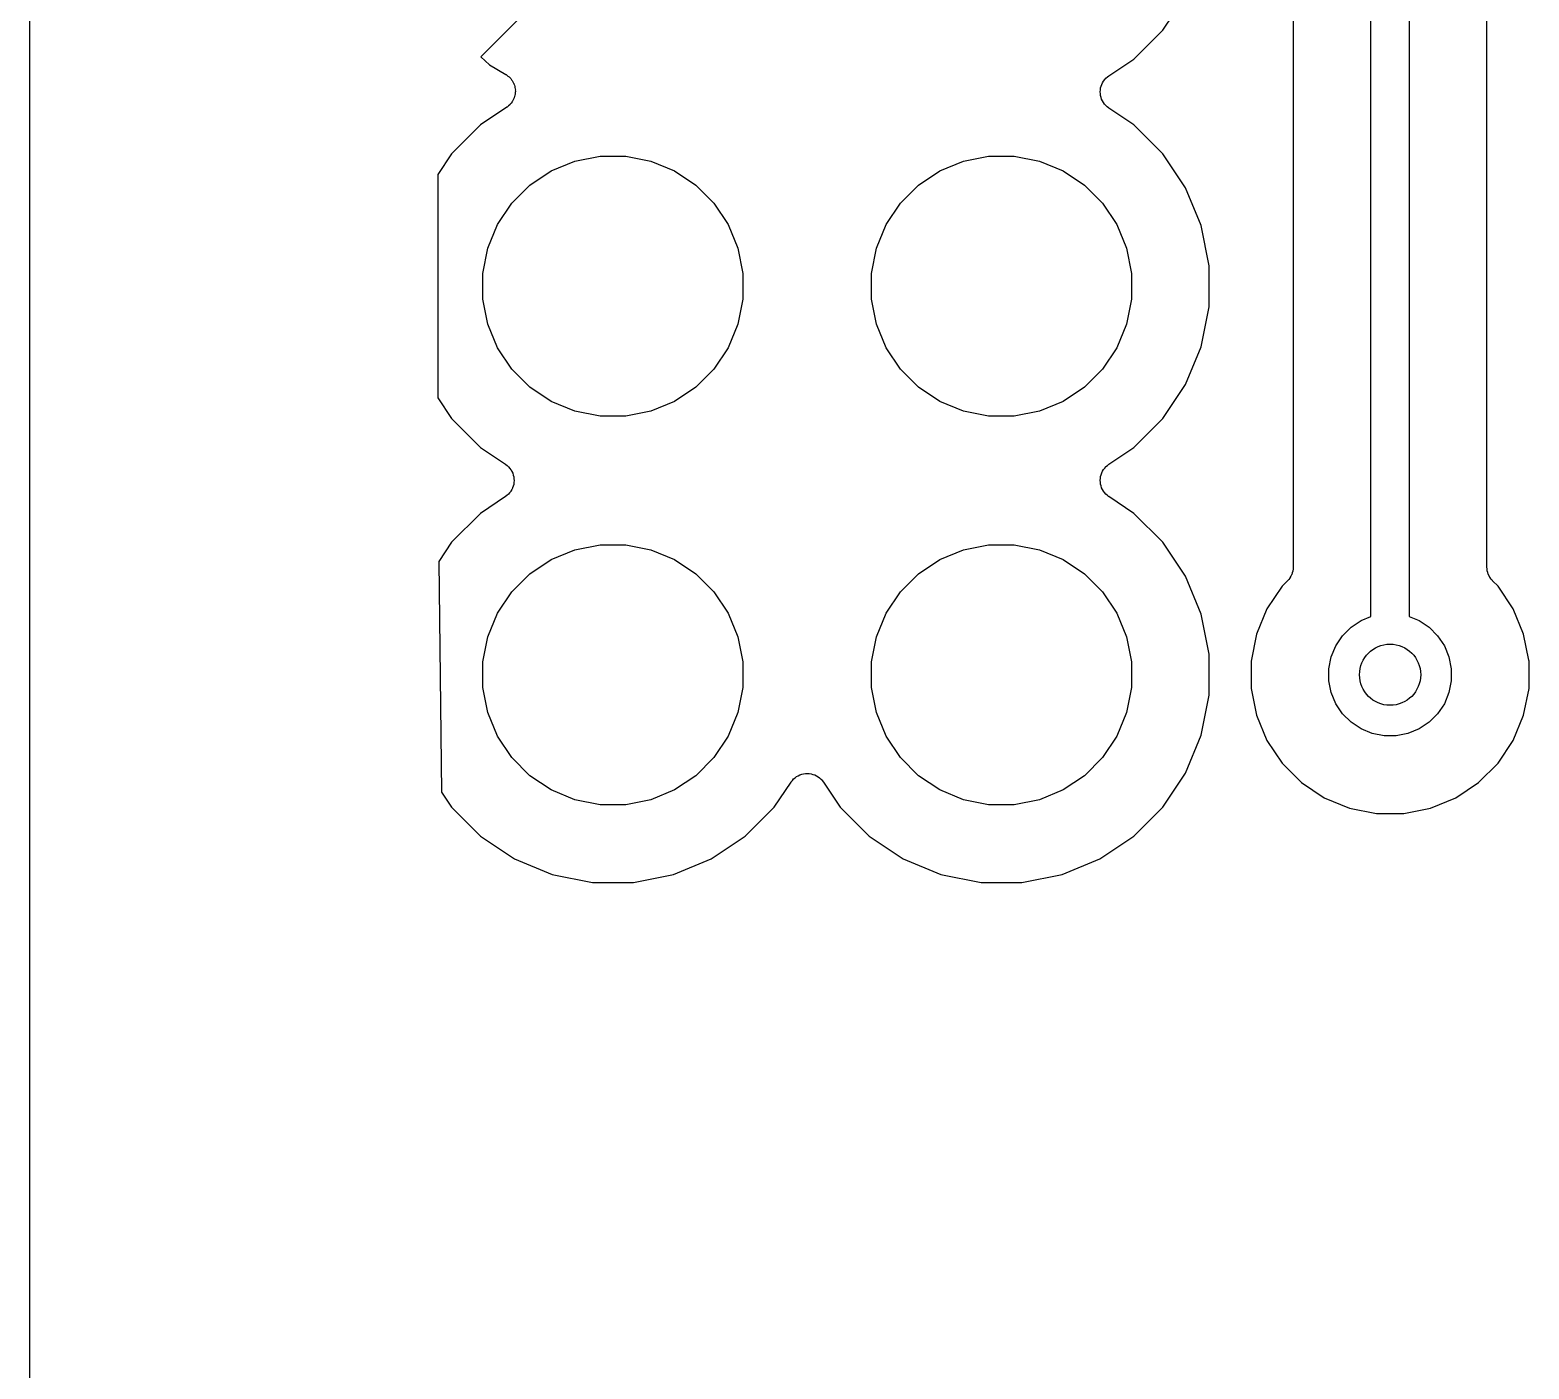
# Model space of a CAD drawing. Extents: x 4.65 to 8.55, y -5.31 to -3.29.
# Drawn here: x 4.65 to 5.0358, y -4.8787 to -4.5341 of the extents above; entities that cross this region are included whole.
import ezdxf

# ---------------------------------------------------------------- set-up
doc = ezdxf.new("R2010")
doc.units = 0
doc.header["$MEASUREMENT"] = 0
doc.layers.add('BLACK', color=7, linetype='CONTINUOUS')

msp = doc.modelspace()

# ---------------------------------------------------------------- linework, layer by layer
at = {"layer": 'BLACK', "linetype": 'CONTINUOUS'}
for p, q in [((4.65, -5.295), (4.65, -3.45565)), ((5.00492, -4.15492), (5.00492, -4.68499)), ((5.02492, -4.67229), (5.02492, -4.17992)), ((4.97508, -4.45147), (4.97508, -4.67229)), ((4.99508, -4.68499), (4.99508, -4.45024)), ((4.78005, -4.52691), (4.766, -4.54096)), ((4.94153, -4.53408), (4.94738, -4.52532)), ((4.93408, -4.54153), (4.94153, -4.53408)), ((4.766, -4.54096), (4.76828, -4.54301)), ((4.76828, -4.54301), (4.77246, -4.5455)), ((4.92763, -4.54584), (4.93408, -4.54153)), ((4.77246, -4.5455), (4.77252, -4.54554)), ((4.77252, -4.54554), (4.77261, -4.54561)), ((4.77261, -4.54561), (4.77272, -4.54566)), ((4.77272, -4.54566), (4.773, -4.5459)), ((4.773, -4.5459), (4.7733, -4.54613)), ((4.7733, -4.54613), (4.77338, -4.54621)), ((4.77338, -4.54621), (4.77347, -4.54629)), ((4.77347, -4.54629), (4.7737, -4.54658)), ((4.7737, -4.54658), (4.77395, -4.54686)), ((4.77395, -4.54686), (4.77401, -4.54696)), ((4.77401, -4.54696), (4.77408, -4.54705)), ((4.77408, -4.54705), (4.77425, -4.54738)), ((4.77425, -4.54738), (4.77444, -4.5477)), ((4.77444, -4.5477), (4.77448, -4.54781)), ((4.77448, -4.54781), (4.77453, -4.54791)), ((4.77453, -4.54791), (4.77464, -4.54827)), ((4.9258, -4.54805), (4.92603, -4.54763)), ((4.92603, -4.54763), (4.92625, -4.54721)), ((4.92625, -4.54721), (4.92626, -4.5472)), ((4.92626, -4.5472), (4.92627, -4.54719)), ((4.92627, -4.54719), (4.92657, -4.54683)), ((4.92657, -4.54683), (4.92687, -4.54646)), ((4.92687, -4.54646), (4.92688, -4.54645)), ((4.92688, -4.54645), (4.92689, -4.54644)), ((4.92689, -4.54644), (4.92726, -4.54614)), ((4.92726, -4.54614), (4.92763, -4.54584)), ((4.77452, -4.55172), (4.77434, -4.55205)), ((4.77455, -4.55161), (4.77452, -4.55172)), ((4.7746, -4.5515), (4.77455, -4.55161)), ((4.77469, -4.55114), (4.7746, -4.5515)), ((4.77464, -4.54827), (4.77476, -4.54862)), ((4.7748, -4.55079), (4.77469, -4.55114)), ((4.77476, -4.54862), (4.77478, -4.54873)), ((4.77478, -4.54873), (4.77481, -4.54885)), ((4.77482, -4.55067), (4.7748, -4.55079)), ((4.77481, -4.54885), (4.77485, -4.54922)), ((4.77484, -4.55056), (4.77482, -4.55067)), ((4.77486, -4.55019), (4.77484, -4.55056)), ((4.77485, -4.54922), (4.7749, -4.54958)), ((4.7749, -4.54982), (4.77486, -4.55019)), ((4.7749, -4.54958), (4.77489, -4.5497)), ((4.77489, -4.5497), (4.7749, -4.54982)), ((4.9254, -4.54995), (4.92545, -4.54949)), ((4.9254, -4.54997), (4.9254, -4.54995)), ((4.9254, -4.54998), (4.9254, -4.54997)), ((4.92545, -4.55045), (4.9254, -4.54998)), ((4.92545, -4.54949), (4.9255, -4.54901)), ((4.92549, -4.55092), (4.92545, -4.55045)), ((4.92549, -4.55094), (4.92549, -4.55092)), ((4.92549, -4.55095), (4.92549, -4.55094)), ((4.92563, -4.55141), (4.92549, -4.55095)), ((4.9255, -4.54901), (4.92551, -4.54899)), ((4.92551, -4.54898), (4.92565, -4.54853)), ((4.92551, -4.54899), (4.92551, -4.54898)), ((4.92576, -4.55186), (4.92563, -4.55141)), ((4.92565, -4.54853), (4.92579, -4.54807)), ((4.92579, -4.54807), (4.9258, -4.54806)), ((4.9258, -4.54806), (4.9258, -4.54805)), ((4.77268, -4.55395), (4.76592, -4.55847)), ((4.77277, -4.55388), (4.77268, -4.55395)), ((4.77287, -4.55382), (4.77277, -4.55388)), ((4.77315, -4.55357), (4.77287, -4.55382)), ((4.77344, -4.55333), (4.77315, -4.55357)), ((4.77351, -4.55324), (4.77344, -4.55333)), ((4.7736, -4.55317), (4.77351, -4.55324)), ((4.77382, -4.55287), (4.7736, -4.55317)), ((4.77406, -4.55258), (4.77382, -4.55287)), ((4.77411, -4.55248), (4.77406, -4.55258)), ((4.77418, -4.55238), (4.77411, -4.55248)), ((4.77434, -4.55205), (4.77418, -4.55238)), ((4.92577, -4.55187), (4.92576, -4.55186)), ((4.92577, -4.55189), (4.92577, -4.55187)), ((4.92599, -4.55231), (4.92577, -4.55189)), ((4.92621, -4.55273), (4.92599, -4.55231)), ((4.92622, -4.55274), (4.92621, -4.55273)), ((4.92623, -4.55275), (4.92622, -4.55274)), ((4.92652, -4.55312), (4.92623, -4.55275)), ((4.92682, -4.55349), (4.92652, -4.55312)), ((4.92683, -4.5535), (4.92682, -4.55349)), ((4.92684, -4.55351), (4.92683, -4.5535)), ((4.9272, -4.55381), (4.92684, -4.55351)), ((4.92757, -4.55412), (4.9272, -4.55381)), ((4.92759, -4.55413), (4.92757, -4.55412)), ((4.92763, -4.55416), (4.92759, -4.55413)), ((4.92759, -4.55413), (4.92759, -4.55413)), ((4.92759, -4.55413), (4.92759, -4.55413)), ((4.93408, -4.55847), (4.92763, -4.55416)), ((4.76592, -4.55847), (4.75847, -4.56592)), ((4.94153, -4.56592), (4.93408, -4.55847)), ((4.75847, -4.56592), (4.75492, -4.57123)), ((4.79024, -4.56782), (4.7967, -4.56654)), ((4.7967, -4.56654), (4.8033, -4.56654)), ((4.8033, -4.56654), (4.80976, -4.56782)), ((4.89024, -4.56782), (4.8967, -4.56654)), ((4.8967, -4.56654), (4.9033, -4.56654)), ((4.9033, -4.56654), (4.90976, -4.56782)), ((4.94738, -4.57468), (4.94153, -4.56592)), ((4.77867, -4.57401), (4.78415, -4.57034)), ((4.78415, -4.57034), (4.79024, -4.56782)), ((4.80976, -4.56782), (4.81585, -4.57034)), ((4.81585, -4.57034), (4.82133, -4.57401)), ((4.87867, -4.57401), (4.88415, -4.57034)), ((4.88415, -4.57034), (4.89024, -4.56782)), ((4.90976, -4.56782), (4.91585, -4.57034)), ((4.91585, -4.57034), (4.92133, -4.57401)), ((4.75492, -4.57123), (4.75492, -4.62877)), ((4.77401, -4.57867), (4.77867, -4.57401)), ((4.82133, -4.57401), (4.82599, -4.57867)), ((4.87401, -4.57867), (4.87867, -4.57401)), ((4.92133, -4.57401), (4.92599, -4.57867)), ((4.95141, -4.58441), (4.94738, -4.57468)), ((4.77034, -4.58415), (4.77401, -4.57867)), ((4.82599, -4.57867), (4.82966, -4.58415)), ((4.87034, -4.58415), (4.87401, -4.57867)), ((4.92599, -4.57867), (4.92966, -4.58415)), ((4.76782, -4.59024), (4.77034, -4.58415)), ((4.82966, -4.58415), (4.83218, -4.59024)), ((4.86782, -4.59024), (4.87034, -4.58415)), ((4.92966, -4.58415), (4.93218, -4.59024)), ((4.95346, -4.59473), (4.95141, -4.58441)), ((4.76654, -4.5967), (4.76782, -4.59024)), ((4.83218, -4.59024), (4.83346, -4.5967)), ((4.86654, -4.5967), (4.86782, -4.59024)), ((4.93218, -4.59024), (4.93346, -4.5967)), ((4.76654, -4.6033), (4.76654, -4.5967)), ((4.83346, -4.5967), (4.83346, -4.6033)), ((4.86654, -4.6033), (4.86654, -4.5967)), ((4.93346, -4.5967), (4.93346, -4.6033)), ((4.95346, -4.60527), (4.95346, -4.59473)), ((4.76782, -4.60976), (4.76654, -4.6033)), ((4.83346, -4.6033), (4.83218, -4.60976)), ((4.86782, -4.60976), (4.86654, -4.6033)), ((4.93346, -4.6033), (4.93218, -4.60976)), ((4.95141, -4.61559), (4.95346, -4.60527)), ((4.77034, -4.61585), (4.76782, -4.60976)), ((4.83218, -4.60976), (4.82966, -4.61585)), ((4.87034, -4.61585), (4.86782, -4.60976)), ((4.93218, -4.60976), (4.92966, -4.61585)), ((4.77401, -4.62133), (4.77034, -4.61585)), ((4.82966, -4.61585), (4.82599, -4.62133)), ((4.87401, -4.62133), (4.87034, -4.61585)), ((4.92966, -4.61585), (4.92599, -4.62133)), ((4.94738, -4.62533), (4.95141, -4.61559)), ((4.77867, -4.62599), (4.77401, -4.62133)), ((4.82599, -4.62133), (4.82133, -4.62599)), ((4.87867, -4.62599), (4.87401, -4.62133)), ((4.92599, -4.62133), (4.92133, -4.62599)), ((4.75492, -4.62877), (4.75847, -4.63408)), ((4.78415, -4.62966), (4.77867, -4.62599)), ((4.82133, -4.62599), (4.81585, -4.62966)), ((4.88415, -4.62966), (4.87867, -4.62599)), ((4.92133, -4.62599), (4.91585, -4.62966)), ((4.94153, -4.63408), (4.94738, -4.62533)), ((4.79024, -4.63218), (4.78415, -4.62966)), ((4.7967, -4.63346), (4.79024, -4.63218)), ((4.80976, -4.63218), (4.8033, -4.63346)), ((4.81585, -4.62966), (4.80976, -4.63218)), ((4.89024, -4.63218), (4.88415, -4.62966)), ((4.8967, -4.63346), (4.89024, -4.63218)), ((4.90976, -4.63218), (4.9033, -4.63346)), ((4.91585, -4.62966), (4.90976, -4.63218)), ((4.75847, -4.63408), (4.76592, -4.64153)), ((4.8033, -4.63346), (4.7967, -4.63346)), ((4.9033, -4.63346), (4.8967, -4.63346)), ((4.93408, -4.64153), (4.94153, -4.63408)), ((4.76592, -4.64153), (4.77237, -4.64584)), ((4.92763, -4.64584), (4.93408, -4.64153)), ((4.77237, -4.64584), (4.77241, -4.64587)), ((4.77241, -4.64587), (4.77241, -4.64587)), ((4.77241, -4.64587), (4.77241, -4.64587)), ((4.77241, -4.64587), (4.77243, -4.64588)), ((4.77243, -4.64588), (4.7728, -4.64619)), ((4.7728, -4.64619), (4.77316, -4.64649)), ((4.77316, -4.64649), (4.77317, -4.6465)), ((4.77317, -4.6465), (4.77318, -4.64651)), ((4.77318, -4.64651), (4.77347, -4.64688)), ((4.77347, -4.64688), (4.77377, -4.64725)), ((4.77377, -4.64725), (4.77378, -4.64726)), ((4.77378, -4.64726), (4.77379, -4.64727)), ((4.77379, -4.64727), (4.77401, -4.64769)), ((4.77401, -4.64769), (4.77423, -4.64811)), ((4.77423, -4.64811), (4.77423, -4.64813)), ((4.77423, -4.64813), (4.77424, -4.64814)), ((4.77424, -4.64814), (4.77437, -4.6486)), ((4.92565, -4.64853), (4.92579, -4.64807)), ((4.92579, -4.64807), (4.9258, -4.64806)), ((4.9258, -4.64805), (4.92603, -4.64763)), ((4.9258, -4.64806), (4.9258, -4.64805)), ((4.92603, -4.64763), (4.92625, -4.64721)), ((4.92625, -4.64721), (4.92626, -4.6472)), ((4.92626, -4.6472), (4.92627, -4.64719)), ((4.92627, -4.64719), (4.92657, -4.64683)), ((4.92657, -4.64683), (4.92687, -4.64646)), ((4.92687, -4.64646), (4.92688, -4.64645)), ((4.92688, -4.64645), (4.92689, -4.64644)), ((4.92689, -4.64644), (4.92726, -4.64614)), ((4.92726, -4.64614), (4.92763, -4.64584)), ((4.7742, -4.65195), (4.77398, -4.65236)), ((4.77421, -4.65193), (4.7742, -4.65194)), ((4.7742, -4.65194), (4.7742, -4.65195)), ((4.77435, -4.65147), (4.77421, -4.65193)), ((4.77449, -4.65102), (4.77435, -4.65147)), ((4.77437, -4.6486), (4.77451, -4.64905)), ((4.7745, -4.65099), (4.77449, -4.65101)), ((4.77449, -4.65101), (4.77449, -4.65102)), ((4.77455, -4.65052), (4.7745, -4.65099)), ((4.77451, -4.64905), (4.77451, -4.64906)), ((4.77451, -4.64906), (4.77451, -4.64908)), ((4.77451, -4.64908), (4.77455, -4.64955)), ((4.77455, -4.64955), (4.7746, -4.65002)), ((4.7746, -4.65005), (4.77455, -4.65052)), ((4.7746, -4.65002), (4.7746, -4.65003)), ((4.7746, -4.65003), (4.7746, -4.65005)), ((4.9254, -4.64995), (4.92545, -4.64949)), ((4.9254, -4.64997), (4.9254, -4.64995)), ((4.9254, -4.64998), (4.9254, -4.64997)), ((4.92545, -4.65045), (4.9254, -4.64998)), ((4.92545, -4.64949), (4.9255, -4.64901)), ((4.92549, -4.65092), (4.92545, -4.65045)), ((4.92549, -4.65094), (4.92549, -4.65092)), ((4.92549, -4.65095), (4.92549, -4.65094)), ((4.92563, -4.65141), (4.92549, -4.65095)), ((4.9255, -4.64901), (4.92551, -4.64899)), ((4.92551, -4.64898), (4.92565, -4.64853)), ((4.92551, -4.64899), (4.92551, -4.64898)), ((4.92576, -4.65186), (4.92563, -4.65141)), ((4.92577, -4.65187), (4.92576, -4.65186)), ((4.92577, -4.65189), (4.92577, -4.65187)), ((4.92599, -4.65231), (4.92577, -4.65189)), ((4.77237, -4.65416), (4.76592, -4.65847)), ((4.77274, -4.65385), (4.77237, -4.65416)), ((4.77311, -4.65356), (4.77274, -4.65385)), ((4.77312, -4.65355), (4.77311, -4.65356)), ((4.77313, -4.65354), (4.77312, -4.65355)), ((4.77343, -4.65317), (4.77313, -4.65354)), ((4.77373, -4.65281), (4.77343, -4.65317)), ((4.77374, -4.6528), (4.77373, -4.65281)), ((4.77375, -4.65279), (4.77374, -4.6528)), ((4.77398, -4.65236), (4.77375, -4.65279)), ((4.92621, -4.65273), (4.92599, -4.65231)), ((4.92622, -4.65274), (4.92621, -4.65273)), ((4.92623, -4.65275), (4.92622, -4.65274)), ((4.92652, -4.65312), (4.92623, -4.65275)), ((4.92682, -4.65349), (4.92652, -4.65312)), ((4.92683, -4.6535), (4.92682, -4.65349)), ((4.92684, -4.65351), (4.92683, -4.6535)), ((4.9272, -4.65381), (4.92684, -4.65351)), ((4.92757, -4.65412), (4.9272, -4.65381)), ((4.92759, -4.65413), (4.92757, -4.65412)), ((4.92763, -4.65416), (4.92759, -4.65413)), ((4.92759, -4.65413), (4.92759, -4.65413)), ((4.92759, -4.65413), (4.92759, -4.65413)), ((4.93408, -4.65847), (4.92763, -4.65416)), ((4.76592, -4.65847), (4.75847, -4.66592)), ((4.94153, -4.66592), (4.93408, -4.65847)), ((4.75847, -4.66592), (4.75518, -4.67085)), ((4.79024, -4.66782), (4.7967, -4.66654)), ((4.7967, -4.66654), (4.8033, -4.66654)), ((4.8033, -4.66654), (4.80976, -4.66782)), ((4.89024, -4.66782), (4.8967, -4.66654)), ((4.8967, -4.66654), (4.9033, -4.66654)), ((4.9033, -4.66654), (4.90976, -4.66782)), ((4.94738, -4.67467), (4.94153, -4.66592)), ((4.75518, -4.67085), (4.75591, -4.73025)), ((4.77867, -4.67401), (4.78415, -4.67034)), ((4.78415, -4.67034), (4.79024, -4.66782)), ((4.80976, -4.66782), (4.81585, -4.67034)), ((4.81585, -4.67034), (4.82133, -4.67401)), ((4.87867, -4.67401), (4.88415, -4.67034)), ((4.88415, -4.67034), (4.89024, -4.66782)), ((4.90976, -4.66782), (4.91585, -4.67034)), ((4.91585, -4.67034), (4.92133, -4.67401)), ((4.77401, -4.67867), (4.77867, -4.67401)), ((4.82133, -4.67401), (4.82599, -4.67867)), ((4.87401, -4.67867), (4.87867, -4.67401)), ((4.92133, -4.67401), (4.92599, -4.67867)), ((4.95141, -4.6844), (4.94738, -4.67467)), ((4.9742, -4.67512), (4.97391, -4.67547)), ((4.97422, -4.6751), (4.9742, -4.67512)), ((4.97423, -4.67508), (4.97422, -4.6751)), ((4.97445, -4.67467), (4.97423, -4.67508)), ((4.97467, -4.67426), (4.97445, -4.67467)), ((4.97468, -4.67424), (4.97467, -4.67426)), ((4.97469, -4.67422), (4.97468, -4.67424)), ((4.97483, -4.67378), (4.97469, -4.67422)), ((4.97497, -4.67333), (4.97483, -4.67378)), ((4.97498, -4.67328), (4.97497, -4.67331)), ((4.97497, -4.67331), (4.97497, -4.67333)), ((4.97503, -4.67283), (4.97498, -4.67328)), ((4.97508, -4.67236), (4.97503, -4.67283)), ((4.97508, -4.67229), (4.97508, -4.67231)), ((4.97508, -4.67231), (4.97508, -4.67231)), ((4.97508, -4.67231), (4.97508, -4.67231)), ((4.97508, -4.67231), (4.97508, -4.67236)), ((5.02497, -4.67275), (5.02492, -4.67229)), ((5.02501, -4.67321), (5.02497, -4.67275)), ((5.02501, -4.67324), (5.02501, -4.67321)), ((5.02502, -4.67327), (5.02501, -4.67324)), ((5.02515, -4.67371), (5.02502, -4.67327)), ((5.02528, -4.67415), (5.02515, -4.67371)), ((5.02529, -4.67418), (5.02528, -4.67415)), ((5.0253, -4.6742), (5.02529, -4.67418)), ((5.02552, -4.67461), (5.0253, -4.6742)), ((5.02573, -4.67502), (5.02552, -4.67461)), ((5.02574, -4.67504), (5.02573, -4.67502)), ((5.02576, -4.67506), (5.02574, -4.67504)), ((5.02605, -4.67542), (5.02576, -4.67506)), ((4.77034, -4.68415), (4.77401, -4.67867)), ((4.82599, -4.67867), (4.82966, -4.68415)), ((4.87034, -4.68415), (4.87401, -4.67867)), ((4.92599, -4.67867), (4.92966, -4.68415)), ((4.97223, -4.67721), (4.96832, -4.68307)), ((4.97361, -4.67583), (4.97223, -4.67721)), ((4.97391, -4.67547), (4.97361, -4.67583)), ((5.02634, -4.67578), (5.02605, -4.67542)), ((5.02637, -4.67582), (5.02634, -4.67578)), ((5.02639, -4.67583), (5.02637, -4.67582)), ((5.02637, -4.67582), (5.02637, -4.67582)), ((5.02637, -4.67582), (5.02637, -4.67582)), ((5.02777, -4.67721), (5.02639, -4.67583)), ((5.03168, -4.68307), (5.02777, -4.67721)), ((4.76782, -4.69024), (4.77034, -4.68415)), ((4.82966, -4.68415), (4.83218, -4.69024)), ((4.86782, -4.69024), (4.87034, -4.68415)), ((4.92966, -4.68415), (4.93218, -4.69024)), ((4.95346, -4.69473), (4.95141, -4.6844)), ((4.96832, -4.68307), (4.96563, -4.68957)), ((4.98996, -4.68777), (4.99254, -4.68604)), ((4.99254, -4.68604), (4.99508, -4.68499)), ((5.00492, -4.68499), (5.00746, -4.68604)), ((5.00746, -4.68604), (5.01004, -4.68777)), ((5.03437, -4.68957), (5.03168, -4.68307)), ((4.76654, -4.6967), (4.76782, -4.69024)), ((4.83218, -4.69024), (4.83346, -4.6967)), ((4.86654, -4.6967), (4.86782, -4.69024)), ((4.93218, -4.69024), (4.93346, -4.6967)), ((4.96563, -4.68957), (4.96425, -4.69648)), ((4.98604, -4.69254), (4.98777, -4.68996)), ((4.98777, -4.68996), (4.98996, -4.68777)), ((5.01004, -4.68777), (5.01223, -4.68996)), ((5.01223, -4.68996), (5.01396, -4.69254)), ((5.0357, -4.69623), (5.03437, -4.68957)), ((4.98486, -4.69541), (4.98604, -4.69254)), ((5.01396, -4.69254), (5.01514, -4.69541)), ((4.76654, -4.7033), (4.76654, -4.6967)), ((4.83346, -4.6967), (4.83346, -4.7033)), ((4.86654, -4.7033), (4.86654, -4.6967)), ((4.93346, -4.6967), (4.93346, -4.7033)), ((4.95346, -4.70527), (4.95346, -4.69473)), ((4.96425, -4.69648), (4.96425, -4.70352)), ((4.98425, -4.69845), (4.98486, -4.69541)), ((5.01514, -4.69541), (5.01575, -4.69845)), ((5.03575, -4.69648), (5.0357, -4.69623)), ((5.03575, -4.70352), (5.03575, -4.69648)), ((4.98425, -4.70155), (4.98425, -4.69845)), ((4.98486, -4.70459), (4.98425, -4.70155)), ((5.01575, -4.70155), (5.01514, -4.70459)), ((5.01575, -4.69845), (5.01575, -4.70155)), ((4.76782, -4.70976), (4.76654, -4.7033)), ((4.83346, -4.7033), (4.83218, -4.70976)), ((4.86782, -4.70976), (4.86654, -4.7033)), ((4.93346, -4.7033), (4.93218, -4.70976)), ((4.95141, -4.71559), (4.95346, -4.70527)), ((4.96425, -4.70352), (4.96563, -4.71043)), ((4.98604, -4.70746), (4.98486, -4.70459)), ((5.01514, -4.70459), (5.01396, -4.70746)), ((5.03437, -4.71043), (5.03575, -4.70352)), ((4.77034, -4.71585), (4.76782, -4.70976)), ((4.83218, -4.70976), (4.82966, -4.71585)), ((4.87034, -4.71585), (4.86782, -4.70976)), ((4.93218, -4.70976), (4.92966, -4.71585)), ((4.98777, -4.71004), (4.98604, -4.70746)), ((5.01396, -4.70746), (5.01223, -4.71004)), ((4.96563, -4.71043), (4.96832, -4.71693)), ((4.98996, -4.71223), (4.98777, -4.71004)), ((4.99254, -4.71396), (4.98996, -4.71223)), ((5.01004, -4.71223), (5.00746, -4.71396)), ((5.01223, -4.71004), (5.01004, -4.71223)), ((5.03168, -4.71693), (5.03437, -4.71043)), ((4.77401, -4.72133), (4.77034, -4.71585)), ((4.82966, -4.71585), (4.82599, -4.72133)), ((4.87401, -4.72133), (4.87034, -4.71585)), ((4.92966, -4.71585), (4.92599, -4.72133)), ((4.94738, -4.72532), (4.95141, -4.71559)), ((4.96832, -4.71693), (4.97223, -4.72279)), ((4.99541, -4.71514), (4.99254, -4.71396)), ((4.99845, -4.71575), (4.99541, -4.71514)), ((5.00155, -4.71575), (4.99845, -4.71575)), ((5.00459, -4.71514), (5.00155, -4.71575)), ((5.00746, -4.71396), (5.00459, -4.71514)), ((5.02777, -4.72279), (5.03168, -4.71693)), ((4.77867, -4.72599), (4.77401, -4.72133)), ((4.82599, -4.72133), (4.82133, -4.72599)), ((4.87867, -4.72599), (4.87401, -4.72133)), ((4.92599, -4.72133), (4.92133, -4.72599)), ((4.84955, -4.72545), (4.85002, -4.7254)), ((4.85002, -4.7254), (4.85003, -4.7254)), ((4.85003, -4.7254), (4.85005, -4.7254)), ((4.85005, -4.7254), (4.85051, -4.72545)), ((4.94153, -4.73408), (4.94738, -4.72532)), ((4.97223, -4.72279), (4.97721, -4.72777)), ((5.02279, -4.72777), (5.02777, -4.72279)), ((4.78415, -4.72966), (4.77867, -4.72599)), ((4.82133, -4.72599), (4.81585, -4.72966)), ((4.84153, -4.73408), (4.84584, -4.72763)), ((4.84584, -4.72763), (4.84587, -4.72759)), ((4.84587, -4.72759), (4.84588, -4.72757)), ((4.84587, -4.72759), (4.84587, -4.72759)), ((4.84587, -4.72759), (4.84587, -4.72759)), ((4.84588, -4.72757), (4.84619, -4.7272)), ((4.84619, -4.7272), (4.84649, -4.72684)), ((4.84649, -4.72684), (4.8465, -4.72683)), ((4.8465, -4.72683), (4.84651, -4.72682)), ((4.84651, -4.72682), (4.84688, -4.72652)), ((4.84688, -4.72652), (4.84725, -4.72623)), ((4.84725, -4.72623), (4.84726, -4.72622)), ((4.84726, -4.72622), (4.84727, -4.72621)), ((4.84727, -4.72621), (4.84769, -4.72599)), ((4.84769, -4.72599), (4.84811, -4.72577)), ((4.84811, -4.72577), (4.84813, -4.72577)), ((4.84813, -4.72577), (4.84814, -4.72576)), ((4.84814, -4.72576), (4.84859, -4.72563)), ((4.84859, -4.72563), (4.84905, -4.72549)), ((4.84905, -4.72549), (4.84906, -4.72549)), ((4.84906, -4.72549), (4.84908, -4.72549)), ((4.84908, -4.72549), (4.84955, -4.72545)), ((4.85051, -4.72545), (4.85099, -4.7255)), ((4.85099, -4.7255), (4.85101, -4.72551)), ((4.85101, -4.72551), (4.85102, -4.72551)), ((4.85102, -4.72551), (4.85146, -4.72565)), ((4.85146, -4.72565), (4.85193, -4.72579)), ((4.85193, -4.72579), (4.85194, -4.7258)), ((4.85194, -4.7258), (4.85195, -4.7258)), ((4.85195, -4.7258), (4.85236, -4.72602)), ((4.85236, -4.72602), (4.85279, -4.72625)), ((4.85279, -4.72625), (4.8528, -4.72626)), ((4.8528, -4.72626), (4.85281, -4.72627)), ((4.85281, -4.72627), (4.85317, -4.72657)), ((4.85317, -4.72657), (4.85354, -4.72687)), ((4.85354, -4.72687), (4.85355, -4.72688)), ((4.85355, -4.72688), (4.85356, -4.72689)), ((4.85356, -4.72689), (4.85385, -4.72726)), ((4.85385, -4.72726), (4.85416, -4.72763)), ((4.85416, -4.72763), (4.85847, -4.73408)), ((4.88415, -4.72966), (4.87867, -4.72599)), ((4.92133, -4.72599), (4.91585, -4.72966)), ((4.97721, -4.72777), (4.98307, -4.73168)), ((5.01693, -4.73168), (5.02279, -4.72777)), ((4.75591, -4.73025), (4.75847, -4.73408)), ((4.79024, -4.73218), (4.78415, -4.72966)), ((4.7967, -4.73346), (4.79024, -4.73218)), ((4.80976, -4.73218), (4.8033, -4.73346)), ((4.81585, -4.72966), (4.80976, -4.73218)), ((4.89024, -4.73218), (4.88415, -4.72966)), ((4.8967, -4.73346), (4.89024, -4.73218)), ((4.90976, -4.73218), (4.9033, -4.73346)), ((4.91585, -4.72966), (4.90976, -4.73218)), ((4.98307, -4.73168), (4.98957, -4.73437)), ((5.01043, -4.73437), (5.01693, -4.73168)), ((4.75847, -4.73408), (4.76592, -4.74153)), ((4.8033, -4.73346), (4.7967, -4.73346)), ((4.83408, -4.74153), (4.84153, -4.73408)), ((4.85847, -4.73408), (4.86592, -4.74153)), ((4.9033, -4.73346), (4.8967, -4.73346)), ((4.93408, -4.74153), (4.94153, -4.73408)), ((4.98957, -4.73437), (4.99648, -4.73575)), ((4.99648, -4.73575), (5.00352, -4.73575)), ((5.00352, -4.73575), (5.01043, -4.73437)), ((4.76592, -4.74153), (4.77468, -4.74738)), ((4.82532, -4.74738), (4.83408, -4.74153)), ((4.86592, -4.74153), (4.87467, -4.74738)), ((4.92532, -4.74738), (4.93408, -4.74153)), ((4.77468, -4.74738), (4.7844, -4.75141)), ((4.8156, -4.75141), (4.82532, -4.74738)), ((4.87467, -4.74738), (4.88441, -4.75141)), ((4.91559, -4.75141), (4.92532, -4.74738)), ((4.7844, -4.75141), (4.79473, -4.75346)), ((4.80527, -4.75346), (4.8156, -4.75141)), ((4.88441, -4.75141), (4.89473, -4.75346)), ((4.90527, -4.75346), (4.91559, -4.75141)), ((4.79473, -4.75346), (4.80527, -4.75346)), ((4.89473, -4.75346), (4.90527, -4.75346))]:
    msp.add_line(p, q, dxfattribs=at)
at = {"layer": 'BLACK'}
msp.add_circle((5, -4.7), 0.00787, dxfattribs=at)

doc.saveas('drawing.dxf')
